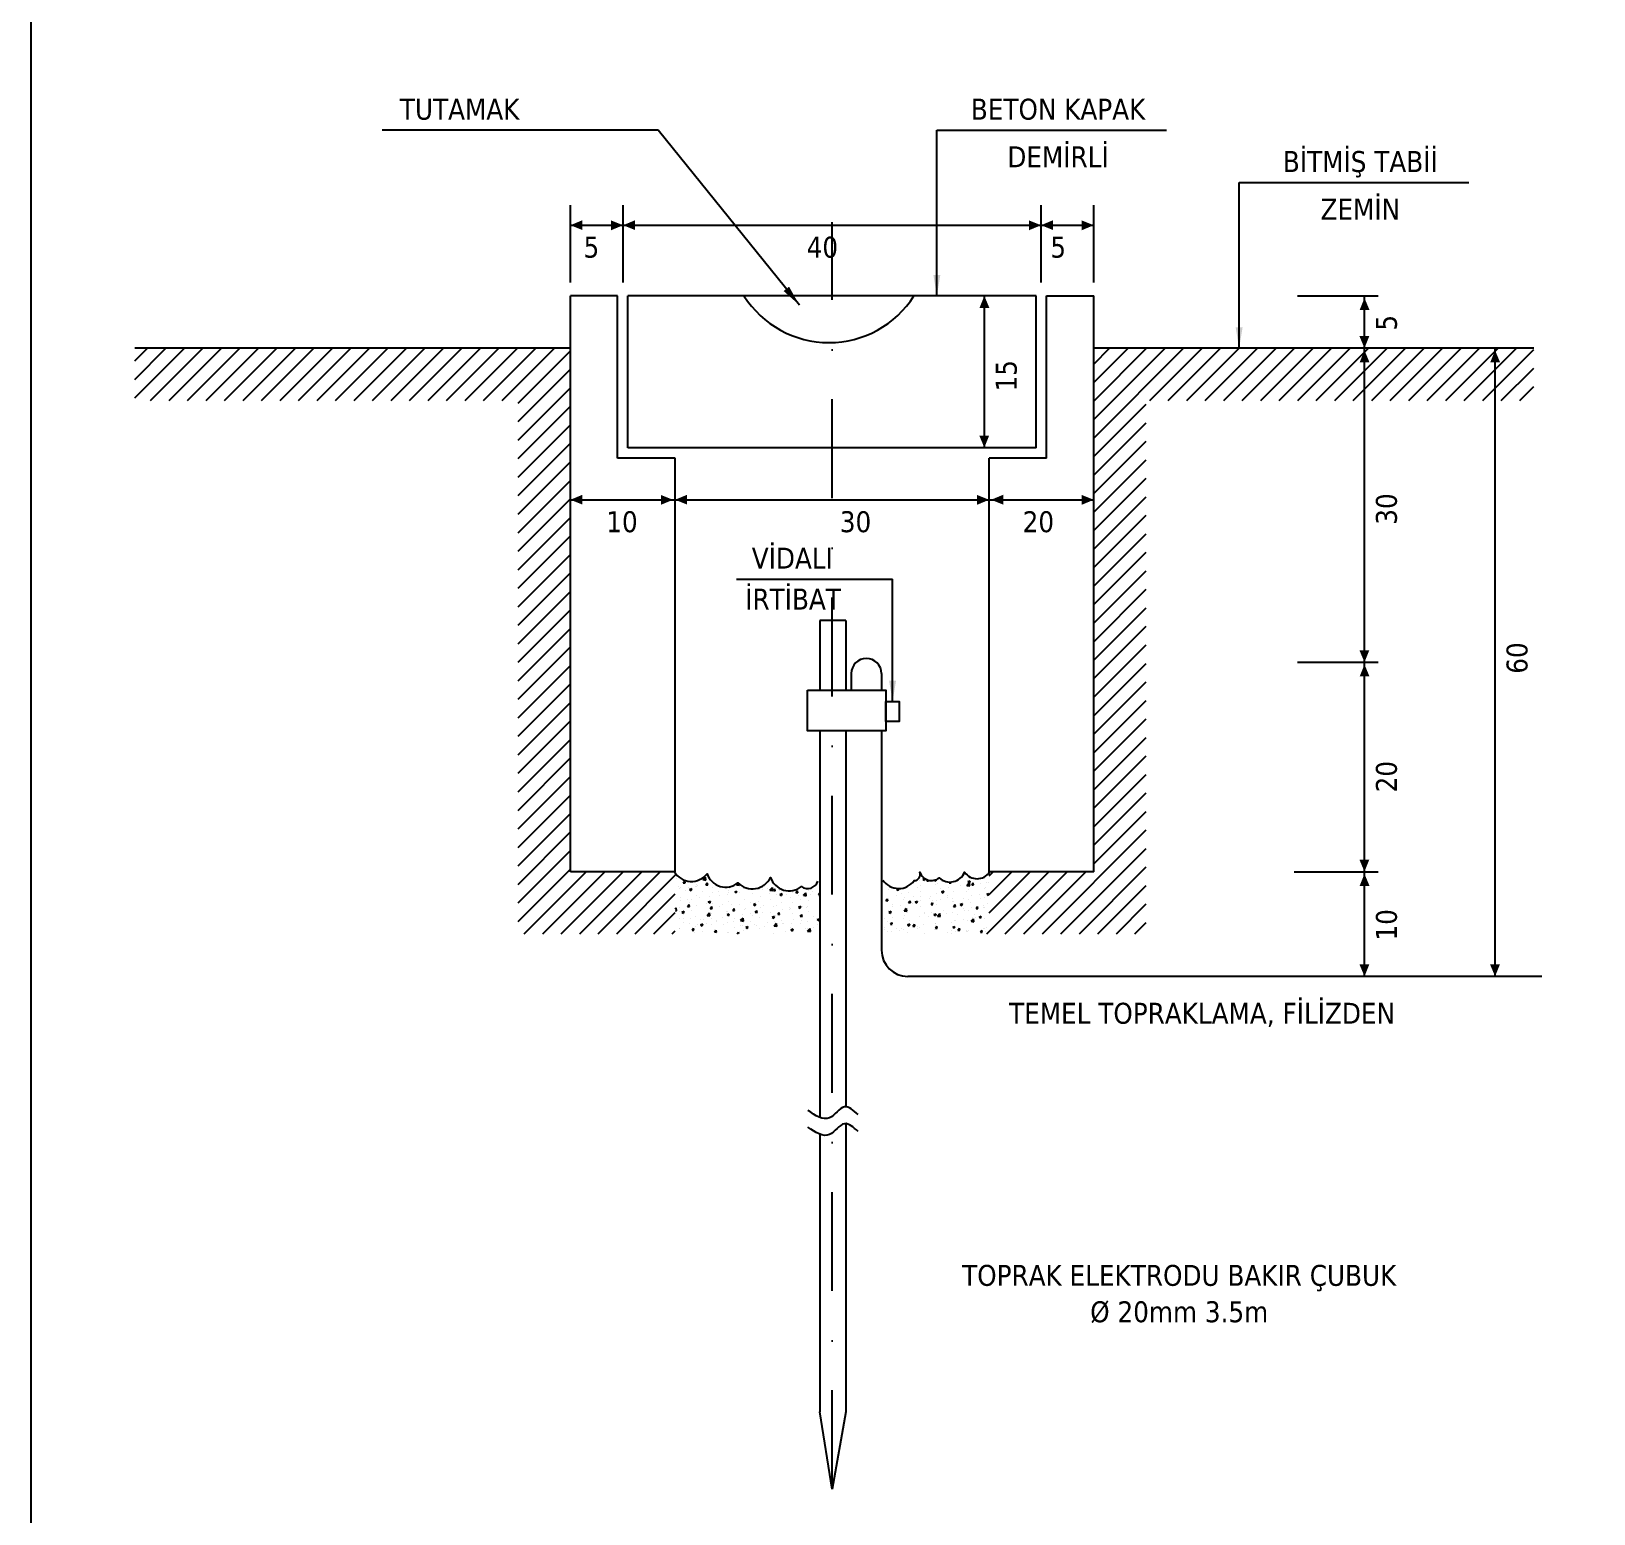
# Model space of a CAD drawing. Header units: millimetres. Extents: x 1235 to 6825, y 868 to 4348.
# Drawn here: x 2840.4 to 3241.8, y 1935.3 to 2316.1 of the extents above; entities that cross this region are included whole.
import ezdxf
from ezdxf.enums import TextEntityAlignment as Align

# ---------------------------------------------------------------- set-up
doc = ezdxf.new("R2010")
doc.units = ezdxf.units.MM
doc.linetypes.add('DASHDOT', pattern=[25.4, 12.7, -6.35, 0, -6.35])
doc.linetypes.add('SOLID_LINE', pattern=[0])
for name, color, linetype in [('KIRMIM', 1, 'Continuous'), ('MIMARI', 2, 'SOLID_LINE'), ('YAZI', 8, 'Continuous'), ('ZHAT', 6, 'Continuous')]:
    doc.layers.add(name, color=color, linetype=linetype)
doc.styles.add('ROMANS', font='tahoma.ttf')

# ---------------------------------------------------------------- blocks, each defined once
blk = doc.blocks.new('OU')
at = {"color": 0, "linetype": 'ByBlock'}
blk.add_solid([(-4.8, -11.5), (4.6, -11.5), (0, 0)], dxfattribs=at)

msp = doc.modelspace()

# ---------------------------------------------------------------- linework, layer by layer
for p, q in [((3001.46, 2290.67), (2930.57, 2290.68)), ((3037.75, 2245.72), (3001.46, 2290.67)), ((3073.04, 2290.67), (3132.06, 2290.67)), ((3150.69, 2277.22), (3209.71, 2277.23)), ((3021.6, 2175.37), (3061.66, 2175.38)), ((3049.67, 2164.73), (3042.95, 2164.73)), ((3042.95, 2164.73), (3042.95, 2146.84)), ((3049.67, 2164.73), (3049.67, 2146.84)), ((3051.02, 2151.09), (3051.02, 2146.84)), ((3058.84, 2151.09), (3058.84, 2146.84)), ((3042.95, 2136.4), (3042.95, 2037.25)), ((3049.67, 2136.4), (3049.67, 2039.82)), ((3058.84, 2136.4), (3058.84, 2080.05)), ((3049.67, 2035.51), (3049.67, 1961.53)), ((3042.95, 2032.95), (3042.95, 1961.53)), ((3046.14, 1941.64), (3042.95, 1961.53)), ((3049.67, 1961.53), (3046.14, 1941.64))]:
    msp.add_line(p, q)
at = {"linetype": 'ByBlock'}
for p, q in [((2978.89, 2266.25), (3113.35, 2266.25)), ((3085.24, 2209.12), (3085.24, 2248.12)), ((3182.9, 2073.33), (3182.9, 2248.12)), ((3216.45, 2073.33), (3216.45, 2234.67)), ((2978.89, 2195.74), (3113.35, 2195.74))]:
    msp.add_line(p, q, dxfattribs=at)
at = {"linetype": 'Continuous'}
for p, q in [((2978.89, 2100.22), (2978.89, 2248.12)), ((2990.99, 2248.12), (2978.89, 2248.12)), ((2990.99, 2206.44), (2990.99, 2248.12)), ((2993.68, 2209.12), (2993.68, 2248.12)), ((3098.56, 2248.12), (2993.68, 2248.12)), ((3098.56, 2209.12), (3098.56, 2248.12)), ((3101.25, 2206.44), (3101.25, 2248.12)), ((3101.25, 2248.12), (3113.35, 2248.12)), ((3113.35, 2100.22), (3113.35, 2248.12)), ((2978.89, 2234.67), (2866.97, 2234.67)), ((3226.41, 2234.67), (3113.35, 2234.67)), ((3098.56, 2209.12), (2993.68, 2209.12)), ((3005.78, 2206.44), (2990.99, 2206.44)), ((3005.78, 2100.22), (3005.78, 2206.44)), ((3086.46, 2100.22), (3086.46, 2206.44)), ((3101.25, 2206.44), (3086.46, 2206.44)), ((3005.78, 2100.22), (2978.89, 2100.22)), ((3113.35, 2100.22), (3086.46, 2100.22)), ((3228.44, 2073.33), (3065.56, 2073.33))]:
    msp.add_line(p, q, dxfattribs=at)
msp.add_lwpolyline([(3039.8, 2146.84), (3059.95, 2146.84), (3059.95, 2136.4), (3039.8, 2136.4)], close=True)
msp.add_arc((3045.33, 2261.95), 25.85, 212.355, 327.645, dxfattribs=at)
for centre, radius, start, end in [((3054.93, 2151.09), 3.91, 0, 180), ((3065.56, 2080.05), 6.72, 180, 270)]:
    msp.add_arc(centre, radius, start, end)
for points in [[(3073.94, 2253.49), (3072.15, 2253.5), (3073.04, 2248.12)], [(3033.67, 2249.35), (3035.07, 2250.47), (3037.75, 2245.72)], [(3151.59, 2240.05), (3149.8, 2240.05), (3150.69, 2234.67)], [(3062.56, 2149.3), (3060.77, 2149.3), (3061.66, 2143.92)]]:
    msp.add_solid(points)
at = {"layer": 'Defpoints', "linetype": 'ByBlock'}
msp.add_point((3046.14, 1941.64), dxfattribs=at)
at = {"layer": 'KIRMIM', "linetype": 'DASHDOT', "ltscale": 2}
msp.add_line((3046.12, 1941.65), (3046.12, 2267), dxfattribs=at)
at = {"layer": 'KIRMIM'}
for p, q in [((2866.97, 2221.91), (2879.73, 2234.67)), ((2866.97, 2226.67), (2874.97, 2234.67)), ((2866.97, 2231.42), (2870.22, 2234.67)), ((2871.04, 2221.23), (2884.48, 2234.67)), ((2875.79, 2221.23), (2889.23, 2234.67)), ((2880.54, 2221.23), (2893.99, 2234.67)), ((2885.3, 2221.23), (2898.74, 2234.67)), ((2890.05, 2221.23), (2903.5, 2234.67)), ((2894.8, 2221.23), (2908.25, 2234.67)), ((2899.56, 2221.23), (2913, 2234.67)), ((2904.31, 2221.23), (2917.76, 2234.67)), ((2909.07, 2221.23), (2922.51, 2234.67)), ((2913.82, 2221.23), (2927.26, 2234.67)), ((2918.57, 2221.23), (2932.02, 2234.67)), ((2923.33, 2221.23), (2936.77, 2234.67)), ((2928.08, 2221.23), (2941.53, 2234.67)), ((2932.83, 2221.23), (2946.28, 2234.67)), ((2937.59, 2221.23), (2951.03, 2234.67)), ((2942.34, 2221.23), (2955.79, 2234.67)), ((2947.09, 2221.23), (2960.54, 2234.67)), ((2951.85, 2221.23), (2965.29, 2234.67)), ((2956.6, 2221.23), (2970.05, 2234.67)), ((2961.36, 2221.23), (2974.8, 2234.67)), ((2965.45, 2220.56), (2978.89, 2234.01)), ((3113.35, 2230.61), (3117.41, 2234.67)), ((3113.35, 2211.59), (3136.42, 2234.67)), ((3113.35, 2216.35), (3131.67, 2234.67)), ((3113.35, 2221.1), (3126.92, 2234.67)), ((3113.35, 2225.85), (3122.16, 2234.67)), ((3127.73, 2221.23), (3141.18, 2234.67)), ((3132.49, 2221.23), (3145.93, 2234.67)), ((3137.24, 2221.23), (3150.69, 2234.67)), ((3141.99, 2221.23), (3155.44, 2234.67)), ((3146.75, 2221.23), (3160.19, 2234.67)), ((3151.5, 2221.23), (3164.95, 2234.67)), ((3156.25, 2221.23), (3169.7, 2234.67)), ((3161.01, 2221.23), (3174.45, 2234.67)), ((3165.76, 2221.23), (3179.21, 2234.67)), ((3170.52, 2221.23), (3183.96, 2234.67)), ((3175.27, 2221.23), (3188.71, 2234.67)), ((3180.02, 2221.23), (3193.47, 2234.67)), ((3184.78, 2221.23), (3198.22, 2234.67)), ((3189.53, 2221.23), (3202.98, 2234.67)), ((3194.28, 2221.23), (3207.73, 2234.67)), ((3199.04, 2221.23), (3212.48, 2234.67)), ((3203.79, 2221.23), (3217.24, 2234.67)), ((3208.55, 2221.23), (3221.99, 2234.67)), ((3213.3, 2221.23), (3226.41, 2234.33)), ((2965.45, 2215.81), (2978.89, 2229.26)), ((3218.05, 2221.23), (3226.41, 2229.58)), ((2965.45, 2211.06), (2978.89, 2224.5)), ((3222.81, 2221.23), (3226.41, 2224.83)), ((3113.35, 2206.84), (3126.79, 2220.28)), ((2965.45, 2206.3), (2978.89, 2219.75)), ((2965.45, 2201.55), (2978.89, 2215)), ((3113.35, 2202.09), (3126.79, 2215.53)), ((2965.45, 2196.8), (2978.89, 2210.24)), ((3113.35, 2197.33), (3126.79, 2210.78)), ((2965.45, 2192.04), (2978.89, 2205.49)), ((3113.35, 2192.58), (3126.79, 2206.02)), ((2965.45, 2187.29), (2978.89, 2200.73)), ((3113.35, 2187.82), (3126.79, 2201.27)), ((2965.45, 2182.54), (2978.89, 2195.98)), ((3113.35, 2183.07), (3126.79, 2196.52)), ((3113.35, 2178.32), (3126.79, 2191.76)), ((2965.45, 2177.78), (2978.89, 2191.23)), ((2965.45, 2173.03), (2978.89, 2186.47)), ((3113.35, 2173.56), (3126.79, 2187.01)), ((2965.45, 2168.27), (2978.89, 2181.72)), ((3113.35, 2168.81), (3126.79, 2182.26)), ((2965.45, 2163.52), (2978.89, 2176.97)), ((3113.35, 2164.06), (3126.79, 2177.5)), ((2965.45, 2158.77), (2978.89, 2172.21)), ((3113.35, 2159.3), (3126.79, 2172.75)), ((3113.35, 2154.55), (3126.79, 2167.99)), ((2965.45, 2154.01), (2978.89, 2167.46)), ((2965.45, 2149.26), (2978.89, 2162.71)), ((3113.35, 2149.8), (3126.79, 2163.24)), ((2965.45, 2144.51), (2978.89, 2157.95)), ((3113.35, 2145.04), (3126.79, 2158.49)), ((2965.45, 2139.75), (2978.89, 2153.2)), ((3113.35, 2140.29), (3126.79, 2153.73)), ((2965.45, 2135), (2978.89, 2148.44)), ((3113.35, 2135.53), (3126.79, 2148.98)), ((2965.45, 2130.25), (2978.89, 2143.69)), ((3113.35, 2130.78), (3126.79, 2144.23)), ((2965.45, 2125.49), (2978.89, 2138.94)), ((3113.35, 2126.03), (3126.79, 2139.47)), ((2965.45, 2120.74), (2978.89, 2134.18)), ((3113.35, 2121.27), (3126.79, 2134.72)), ((2965.45, 2115.98), (2978.89, 2129.43)), ((3113.35, 2116.52), (3126.79, 2129.97)), ((2965.45, 2111.23), (2978.89, 2124.68)), ((3113.35, 2111.77), (3126.79, 2125.21)), ((2965.45, 2106.48), (2978.89, 2119.92)), ((3113.35, 2107.01), (3126.79, 2120.46)), ((3113.35, 2102.26), (3126.79, 2115.7)), ((2965.45, 2101.72), (2978.89, 2115.17)), ((2965.45, 2096.97), (2978.89, 2110.42)), ((3100.14, 2084.3), (3126.79, 2110.95)), ((2965.45, 2092.22), (2978.89, 2105.66)), ((3104.89, 2084.3), (3126.79, 2106.2)), ((2965.45, 2087.46), (2978.89, 2100.91)), ((2967.04, 2084.3), (2982.96, 2100.22)), ((2971.79, 2084.3), (2987.71, 2100.22)), ((2976.54, 2084.3), (2992.46, 2100.22)), ((2981.3, 2084.3), (2997.22, 2100.22)), ((2986.05, 2084.3), (3001.97, 2100.22)), ((2990.81, 2084.3), (3006.06, 2099.55)), ((3085.88, 2084.3), (3101.8, 2100.22)), ((3086.46, 2089.63), (3097.04, 2100.22)), ((3086.46, 2094.38), (3092.29, 2100.22)), ((3086.46, 2099.14), (3087.54, 2100.22)), ((3090.63, 2084.3), (3106.55, 2100.22)), ((3095.39, 2084.3), (3111.31, 2100.22)), ((3109.65, 2084.3), (3126.79, 2101.44)), ((3006.22, 2098.58), (3006.22, 2098.58)), ((3006.76, 2096.51), (3006.76, 2096.51)), ((3006.93, 2095.97), (3006.93, 2095.97)), ((3007.22, 2096.28), (3007.22, 2096.28)), ((3007.9, 2097.38), (3008.29, 2097.85)), ((3007.9, 2097.38), (3008.38, 2097.34)), ((3008.38, 2097.33), (3008.29, 2097.84)), ((3008.46, 2095.43), (3008.46, 2095.43)), ((3009.19, 2096.07), (3009.19, 2096.07)), ((3009.51, 2095.69), (3010.08, 2095.91)), ((3009.51, 2095.69), (3009.91, 2095.42)), ((3009.91, 2095.42), (3010.08, 2095.9)), ((3011.07, 2096.33), (3011.07, 2096.33)), ((3011.21, 2096.33), (3011.21, 2096.33)), ((3011.41, 2096.88), (3011.41, 2096.88)), ((3011.63, 2096.77), (3011.63, 2096.77)), ((3012.94, 2098.18), (3013.57, 2098.83)), ((3012.94, 2098.18), (3013.66, 2098.06)), ((3013.66, 2098.06), (3013.57, 2098.82)), ((3013.68, 2096.88), (3014.07, 2097.34)), ((3013.68, 2096.88), (3014.17, 2096.83)), ((3014.17, 2096.83), (3014.07, 2097.33)), ((3014.27, 2096.73), (3014.27, 2096.73)), ((3015.37, 2096.15), (3015.37, 2096.15)), ((3019.68, 2095.97), (3019.68, 2095.97)), ((3019.75, 2096.35), (3019.95, 2096.33)), ((3019.95, 2096.32), (3019.94, 2096.39)), ((3021.55, 2096.84), (3021.99, 2097.3)), ((3021.55, 2096.84), (3022.27, 2096.73)), ((3022.27, 2096.72), (3022.23, 2097.07)), ((3023.72, 2095.89), (3023.72, 2095.89)), ((3023.99, 2095.79), (3023.99, 2095.79)), ((3024.12, 2095.57), (3024.12, 2095.57)), ((3027.41, 2095.56), (3027.41, 2095.56)), ((3028.29, 2095.6), (3028.29, 2095.6)), ((3028.83, 2096.37), (3028.83, 2096.37)), ((3029.43, 2095.83), (3029.43, 2095.83)), ((3030.16, 2095.5), (3030.79, 2096.16)), ((3030.16, 2095.5), (3030.88, 2095.39)), ((3030.88, 2095.39), (3030.79, 2096.15)), ((3031.04, 2095.36), (3031.43, 2095.82)), ((3031.53, 2095.31), (3031.43, 2095.81)), ((3032.6, 2095.42), (3032.6, 2095.42)), ((3040.17, 2095.46), (3040.17, 2095.46)), ((3042.66, 2097.57), (3042.66, 2097.57)), ((3060.74, 2095.58), (3060.74, 2095.58)), ((3062.66, 2095.71), (3063.18, 2095.91)), ((3062.66, 2095.71), (3063.06, 2095.44)), ((3063.07, 2095.43), (3063.23, 2095.91)), ((3063.36, 2095.44), (3063.36, 2095.44)), ((3064.88, 2096.15), (3064.88, 2096.15)), ((3067.99, 2098), (3067.99, 2098)), ((3068.07, 2096.25), (3068.07, 2096.25)), ((3068.62, 2098.09), (3068.62, 2098.09)), ((3068.96, 2096.67), (3068.96, 2096.67)), ((3069.44, 2098.31), (3069.89, 2098.49)), ((3069.44, 2098.31), (3069.84, 2098.04)), ((3069.84, 2098.04), (3069.98, 2098.43)), ((3070.43, 2097.88), (3070.63, 2098.12)), ((3070.43, 2097.88), (3070.91, 2097.84)), ((3070.91, 2097.83), (3070.87, 2098.05)), ((3072.24, 2098.01), (3072.86, 2097.91)), ((3072.77, 2097.06), (3072.77, 2097.06)), ((3072.86, 2097.91), (3072.83, 2098.18)), ((3072.93, 2097.91), (3072.93, 2097.91)), ((3073.15, 2097.27), (3073.15, 2097.27)), ((3074.01, 2095.89), (3074.01, 2095.89)), ((3076.03, 2096.16), (3076.03, 2096.16)), ((3076.21, 2097.38), (3076.38, 2097.57)), ((3076.21, 2097.38), (3076.7, 2097.33)), ((3076.7, 2097.33), (3076.65, 2097.58)), ((3079.09, 2096.56), (3079.09, 2096.56)), ((3080.75, 2096.69), (3081.38, 2097.34)), ((3080.75, 2096.69), (3081.47, 2096.58)), ((3081.03, 2097.67), (3081.6, 2097.88)), ((3081.03, 2097.67), (3081.44, 2097.4)), ((3081.27, 2095.67), (3081.27, 2095.67)), ((3081.37, 2098.36), (3081.37, 2098.36)), ((3081.47, 2096.57), (3081.38, 2097.34)), ((3081.44, 2097.39), (3081.6, 2097.88)), ((3081.54, 2097.54), (3081.54, 2097.54)), ((3082, 2096.87), (3082.39, 2097.33)), ((3082, 2096.87), (3082.48, 2096.83)), ((3082.48, 2096.82), (3082.39, 2097.33)), ((3084.18, 2097.23), (3084.18, 2097.23)), ((3085.26, 2095.85), (3085.26, 2095.85)), ((3085.46, 2096.28), (3085.46, 2096.28)), ((3085.56, 2098.96), (3085.56, 2098.96)), ((3085.85, 2097.36), (3085.85, 2097.36)), ((3086.2, 2097.5), (3086.2, 2097.5)), ((3114.4, 2084.3), (3126.79, 2096.69)), ((2995.56, 2084.3), (3005.78, 2094.52)), ((3007.07, 2092.88), (3007.07, 2092.88)), ((3007.12, 2093.59), (3007.12, 2093.59)), ((3009.02, 2091.31), (3009.41, 2091.78)), ((3009.09, 2093.15), (3009.09, 2093.15)), ((3009.5, 2091.27), (3009.41, 2091.77)), ((3009.46, 2092.23), (3009.46, 2092.23)), ((3010.01, 2093.14), (3010.01, 2093.14)), ((3011.21, 2091.51), (3011.21, 2091.51)), ((3011.31, 2094.2), (3011.31, 2094.2)), ((3012.15, 2093.55), (3012.15, 2093.55)), ((3012.77, 2095.25), (3012.77, 2095.25)), ((3013.77, 2092.05), (3013.77, 2092.05)), ((3014.33, 2092.45), (3014.89, 2092.66)), ((3014.33, 2092.45), (3014.73, 2092.17)), ((3014.71, 2093.95), (3014.71, 2093.95)), ((3014.73, 2092.17), (3014.89, 2092.66)), ((3015.35, 2092.08), (3015.35, 2092.08)), ((3015.45, 2094.76), (3015.45, 2094.76)), ((3017.07, 2095.07), (3017.07, 2095.07)), ((3017.24, 2094.22), (3017.24, 2094.22)), ((3018.07, 2091.87), (3018.07, 2091.87)), ((3019.26, 2094.49), (3019.26, 2094.49)), ((3019.42, 2094.76), (3019.42, 2094.76)), ((3019.43, 2092.6), (3019.43, 2092.6)), ((3019.53, 2095.28), (3019.53, 2095.28)), ((3020.19, 2091.71), (3020.19, 2091.71)), ((3021.1, 2095.05), (3021.67, 2095.26)), ((3021.1, 2095.05), (3021.51, 2094.78)), ((3021.38, 2094.88), (3021.38, 2094.88)), ((3021.51, 2094.77), (3021.67, 2095.26)), ((3022.32, 2094.89), (3022.32, 2094.89)), ((3022.38, 2091.68), (3022.38, 2091.68)), ((3023.62, 2093.2), (3023.62, 2093.2)), ((3025.29, 2092.38), (3025.29, 2092.38)), ((3025.69, 2094.7), (3025.69, 2094.7)), ((3025.92, 2091.8), (3026.48, 2092.02)), ((3025.92, 2091.8), (3026.32, 2091.53)), ((3026.32, 2091.52), (3026.49, 2092.01)), ((3026.69, 2091.5), (3026.69, 2091.5)), ((3027.31, 2092.65), (3027.31, 2092.65)), ((3027.76, 2093.77), (3027.76, 2093.77)), ((3028.49, 2091.56), (3028.49, 2091.56)), ((3029.99, 2094.52), (3029.99, 2094.52)), ((3030.36, 2093.05), (3030.36, 2093.05)), ((3031.04, 2095.36), (3031.52, 2095.32)), ((3031.74, 2091.6), (3031.74, 2091.6)), ((3031.84, 2094.29), (3031.84, 2094.29)), ((3032.7, 2094.4), (3033.26, 2094.62)), ((3032.7, 2094.4), (3033.1, 2094.13)), ((3033.1, 2094.12), (3033.26, 2094.61)), ((3033.2, 2092.37), (3033.2, 2092.37)), ((3034.3, 2094.34), (3034.3, 2094.34)), ((3035.46, 2093.72), (3035.46, 2093.72)), ((3035.93, 2092.2), (3035.93, 2092.2)), ((3036.03, 2094.89), (3036.03, 2094.89)), ((3036.83, 2094.85), (3037.22, 2095.32)), ((3036.83, 2094.85), (3037.31, 2094.81)), ((3036.91, 2095.24), (3036.91, 2095.24)), ((3037.31, 2094.8), (3037.22, 2095.31)), ((3037.48, 2093.99), (3037.48, 2093.99)), ((3037.9, 2093.18), (3037.9, 2093.18)), ((3038.61, 2094.16), (3038.61, 2094.16)), ((3038.77, 2094.17), (3039.4, 2094.82)), ((3038.77, 2094.17), (3039.49, 2094.06)), ((3039.49, 2094.05), (3039.4, 2094.82)), ((3039.84, 2091.4), (3039.84, 2091.4)), ((3040.07, 2092.77), (3040.07, 2092.77)), ((3040.53, 2094.39), (3040.53, 2094.39)), ((3041.21, 2095.06), (3041.21, 2095.06)), ((3042.61, 2094.35), (3043, 2094.81)), ((3042.61, 2094.35), (3043.1, 2094.3)), ((3042.61, 2093.98), (3042.61, 2093.98)), ((3042.91, 2093.97), (3042.91, 2093.97)), ((3043.1, 2094.3), (3043.01, 2094.8)), ((3058.75, 2093.88), (3058.75, 2093.88)), ((3059.97, 2092.83), (3060.36, 2093.29)), ((3059.97, 2092.83), (3060.46, 2092.78)), ((3060.14, 2093.25), (3060.14, 2093.25)), ((3060.46, 2092.78), (3060.36, 2093.28)), ((3060.64, 2092.9), (3060.64, 2092.9)), ((3061.74, 2091.81), (3061.74, 2091.81)), ((3062.74, 2094.15), (3062.74, 2094.15)), ((3063.74, 2091.64), (3063.74, 2091.64)), ((3063.85, 2094.55), (3063.85, 2094.55)), ((3064.44, 2093.06), (3064.44, 2093.06)), ((3064.79, 2093.47), (3064.79, 2093.47)), ((3065.76, 2092.32), (3066.15, 2092.78)), ((3065.76, 2092.32), (3066.24, 2092.28)), ((3065.86, 2094.82), (3065.86, 2094.82)), ((3066.24, 2092.27), (3066.15, 2092.78)), ((3066.44, 2092.62), (3066.44, 2092.62)), ((3066.8, 2092.04), (3066.8, 2092.04)), ((3067.05, 2093.97), (3067.05, 2093.97)), ((3067.48, 2092.46), (3068.04, 2092.68)), ((3067.48, 2092.46), (3067.88, 2092.19)), ((3067.88, 2092.19), (3068.05, 2092.67)), ((3068.75, 2092.88), (3068.75, 2092.88)), ((3068.86, 2093.98), (3068.86, 2093.98)), ((3068.92, 2095.22), (3068.92, 2095.22)), ((3071.15, 2093.43), (3071.15, 2093.43)), ((3071.36, 2093.78), (3071.36, 2093.78)), ((3071.55, 2091.81), (3071.93, 2092.28)), ((3071.55, 2091.81), (3072.03, 2091.77)), ((3071.89, 2092.71), (3071.89, 2092.71)), ((3072.03, 2091.77), (3071.94, 2092.27)), ((3072.95, 2091.9), (3072.95, 2091.9)), ((3073.05, 2094.59), (3073.05, 2094.59)), ((3073.06, 2092.7), (3073.06, 2092.7)), ((3073.91, 2092.98), (3073.91, 2092.98)), ((3074.26, 2095.06), (3074.82, 2095.28)), ((3074.26, 2095.06), (3074.66, 2094.79)), ((3074.66, 2094.79), (3074.82, 2095.27)), ((3075.66, 2093.6), (3075.66, 2093.6)), ((3075.85, 2094.23), (3075.85, 2094.23)), ((3076.97, 2093.38), (3076.97, 2093.38)), ((3077.09, 2092.47), (3077.09, 2092.47)), ((3077.19, 2095.15), (3077.19, 2095.15)), ((3077.33, 2091.31), (3077.72, 2091.77)), ((3077.36, 2092.52), (3077.36, 2092.52)), ((3077.82, 2091.26), (3077.72, 2091.76)), ((3079.07, 2091.82), (3079.64, 2092.03)), ((3079.07, 2091.82), (3079.47, 2091.55)), ((3079.48, 2091.54), (3079.64, 2092.03)), ((3079.97, 2093.42), (3079.97, 2093.42)), ((3080.56, 2095.04), (3080.56, 2095.04)), ((3081.17, 2092.99), (3081.17, 2092.99)), ((3081.67, 2092.34), (3081.67, 2092.34)), ((3082.06, 2094.05), (3082.06, 2094.05)), ((3084.08, 2094.32), (3084.08, 2094.32)), ((3084.28, 2093.24), (3084.28, 2093.24)), ((3085.01, 2091.54), (3085.01, 2091.54)), ((3085.36, 2093.59), (3085.36, 2093.59)), ((3085.85, 2094.42), (3086.42, 2094.64)), ((3085.85, 2094.42), (3086.25, 2094.15)), ((3085.98, 2092.15), (3085.98, 2092.15)), ((3086.25, 2094.14), (3086.42, 2094.63)), ((3119.15, 2084.3), (3126.79, 2091.94)), ((3000.31, 2084.3), (3005.78, 2089.77)), ((3005.78, 2090.71), (3006.03, 2090.97)), ((3005.78, 2090.26), (3006.12, 2090.21)), ((3006.12, 2090.2), (3006.03, 2090.97)), ((3006.92, 2088.22), (3006.92, 2088.22)), ((3006.97, 2089.97), (3006.97, 2089.97)), ((3007.02, 2090.91), (3007.02, 2090.91)), ((3007.55, 2089.84), (3008.11, 2090.06)), ((3007.55, 2089.84), (3007.95, 2089.57)), ((3007.89, 2088.11), (3007.89, 2088.11)), ((3007.95, 2089.57), (3008.11, 2090.05)), ((3009.02, 2091.31), (3009.5, 2091.27)), ((3009.68, 2088.33), (3009.68, 2088.33)), ((3010.02, 2090.37), (3010.02, 2090.37)), ((3011.11, 2088.83), (3011.11, 2088.83)), ((3012.2, 2087.93), (3012.2, 2087.93)), ((3013, 2087.86), (3013, 2087.86)), ((3014.01, 2088.98), (3014.64, 2089.64)), ((3014.01, 2088.98), (3014.73, 2088.87)), ((3014.38, 2089.14), (3014.38, 2089.14)), ((3014.73, 2088.86), (3014.64, 2089.63)), ((3014.8, 2090.81), (3015.19, 2091.27)), ((3014.8, 2090.81), (3015.28, 2090.77)), ((3015.02, 2088.13), (3015.02, 2088.13)), ((3015.12, 2091.04), (3015.12, 2091.04)), ((3015.29, 2090.76), (3015.19, 2091.27)), ((3015.26, 2089.39), (3015.26, 2089.39)), ((3016.5, 2087.74), (3016.5, 2087.74)), ((3017.14, 2091.31), (3017.14, 2091.31)), ((3018.07, 2088.53), (3018.07, 2088.53)), ((3019.09, 2089.95), (3019.09, 2089.95)), ((3019.14, 2089.2), (3019.71, 2089.41)), ((3019.14, 2089.2), (3019.54, 2088.93)), ((3019.33, 2089.91), (3019.33, 2089.91)), ((3019.54, 2088.92), (3019.71, 2089.41)), ((3020.59, 2090.3), (3020.98, 2090.77)), ((3020.59, 2090.3), (3021.07, 2090.26)), ((3020.81, 2087.56), (3020.81, 2087.56)), ((3021.07, 2090.25), (3020.98, 2090.76)), ((3021.02, 2088.17), (3021.02, 2088.17)), ((3022.62, 2087.65), (3023.25, 2088.3)), ((3022.62, 2087.65), (3023.34, 2087.54)), ((3023.17, 2089.2), (3023.17, 2089.2)), ((3023.34, 2087.53), (3023.25, 2088.3)), ((3023.42, 2087.83), (3023.42, 2087.83)), ((3023.52, 2090.52), (3023.52, 2090.52)), ((3023.79, 2090.75), (3023.79, 2090.75)), ((3025.19, 2089.46), (3025.19, 2089.46)), ((3025.72, 2088.98), (3025.72, 2088.98)), ((3026.37, 2089.8), (3026.76, 2090.26)), ((3026.37, 2089.8), (3026.86, 2089.75)), ((3026.86, 2089.75), (3026.77, 2090.25)), ((3027.57, 2088.4), (3027.57, 2088.4)), ((3027.66, 2091.08), (3027.66, 2091.08)), ((3028.24, 2089.87), (3028.24, 2089.87)), ((3030.43, 2089.79), (3030.43, 2089.79)), ((3030.73, 2088.55), (3031.3, 2088.77)), ((3030.73, 2088.55), (3031.14, 2088.28)), ((3030.99, 2091.32), (3030.99, 2091.32)), ((3031.14, 2088.27), (3031.3, 2088.76)), ((3031.64, 2088.91), (3031.64, 2088.91)), ((3032.16, 2089.29), (3032.55, 2089.75)), ((3032.16, 2089.29), (3032.64, 2089.25)), ((3032.65, 2089.24), (3032.55, 2089.75)), ((3033.23, 2087.62), (3033.23, 2087.62)), ((3033.34, 2090.54), (3033.34, 2090.54)), ((3035.13, 2090.6), (3035.13, 2090.6)), ((3035.3, 2091.14), (3035.3, 2091.14)), ((3035.36, 2090.8), (3035.36, 2090.8)), ((3035.83, 2089.52), (3035.83, 2089.52)), ((3036.29, 2088.02), (3036.29, 2088.02)), ((3037.51, 2091.15), (3038.08, 2091.37)), ((3037.51, 2091.15), (3037.91, 2090.88)), ((3037.92, 2090.88), (3038.08, 2091.36)), ((3037.95, 2088.78), (3038.34, 2089.25)), ((3037.95, 2088.78), (3038.43, 2088.74)), ((3038.21, 2087.77), (3038.21, 2087.77)), ((3038.43, 2088.73), (3038.34, 2089.24)), ((3038.41, 2091.21), (3038.41, 2091.21)), ((3039.61, 2090.96), (3039.61, 2090.96)), ((3039.87, 2087.4), (3039.87, 2087.4)), ((3039.97, 2090.09), (3039.97, 2090.09)), ((3041.38, 2088.69), (3041.38, 2088.69)), ((3042.33, 2087.91), (3042.89, 2088.12)), ((3042.33, 2087.91), (3042.73, 2087.63)), ((3042.73, 2087.63), (3042.9, 2088.12)), ((3042.92, 2088.58), (3042.92, 2088.58)), ((3059.6, 2088.19), (3059.6, 2088.19)), ((3060.45, 2087.53), (3060.45, 2087.53)), ((3060.55, 2090.21), (3060.55, 2090.21)), ((3060.7, 2089.86), (3061.26, 2090.08)), ((3060.7, 2089.86), (3061.1, 2089.59)), ((3061.1, 2089.58), (3061.27, 2090.07)), ((3061.14, 2090.05), (3061.14, 2090.05)), ((3061.62, 2088.46), (3061.62, 2088.46)), ((3061.72, 2091.37), (3061.72, 2091.37)), ((3064.59, 2088.09), (3064.59, 2088.09)), ((3064.6, 2090.16), (3065.23, 2090.82)), ((3064.6, 2090.16), (3065.32, 2090.05)), ((3064.68, 2088.86), (3064.68, 2088.86)), ((3064.69, 2090.78), (3064.69, 2090.78)), ((3065.32, 2090.05), (3065.23, 2090.81)), ((3065.45, 2089.87), (3065.45, 2089.87)), ((3066.11, 2087.81), (3066.11, 2087.81)), ((3068.66, 2088.61), (3068.66, 2088.61)), ((3068.76, 2091.3), (3068.76, 2091.3)), ((3069.75, 2089.68), (3069.75, 2089.68)), ((3069.77, 2089.53), (3069.77, 2089.53)), ((3070.81, 2088.61), (3070.81, 2088.61)), ((3071.79, 2089.8), (3071.79, 2089.8)), ((3072.29, 2089.21), (3072.86, 2089.43)), ((3072.29, 2089.21), (3072.7, 2088.94)), ((3072.7, 2088.94), (3072.86, 2089.42)), ((3072.85, 2089.22), (3072.85, 2089.22)), ((3073.21, 2088.83), (3073.84, 2089.48)), ((3073.21, 2088.83), (3073.93, 2088.72)), ((3073.93, 2088.71), (3073.84, 2089.48)), ((3074.06, 2089.5), (3074.06, 2089.5)), ((3074.85, 2090.2), (3074.85, 2090.2)), ((3075.52, 2089.42), (3075.52, 2089.42)), ((3077, 2089.78), (3077, 2089.78)), ((3077.33, 2091.31), (3077.81, 2091.27)), ((3077.45, 2087.65), (3077.45, 2087.65)), ((3077.82, 2087.69), (3077.82, 2087.69)), ((3078.36, 2089.32), (3078.36, 2089.32)), ((3079.84, 2087.95), (3079.84, 2087.95)), ((3079.94, 2090.87), (3079.94, 2090.87)), ((3080.22, 2090.23), (3080.22, 2090.23)), ((3080.97, 2087.61), (3080.97, 2087.61)), ((3081.07, 2090.3), (3081.07, 2090.3)), ((3081.82, 2087.49), (3082.45, 2088.15)), ((3081.82, 2087.49), (3082.54, 2087.38)), ((3081.96, 2091.13), (3081.96, 2091.13)), ((3082.16, 2088.46), (3082.16, 2088.46)), ((3082.54, 2087.38), (3082.45, 2088.14)), ((3082.67, 2089.14), (3082.67, 2089.14)), ((3082.89, 2088.35), (3082.89, 2088.35)), ((3083.12, 2090.8), (3083.51, 2091.27)), ((3083.12, 2090.8), (3083.6, 2090.76)), ((3083.6, 2090.75), (3083.51, 2091.26)), ((3083.89, 2088.57), (3084.45, 2088.79)), ((3083.89, 2088.57), (3084.29, 2088.3)), ((3084.29, 2088.29), (3084.45, 2088.78)), ((3084.93, 2091.04), (3084.93, 2091.04)), ((3085.16, 2088.22), (3085.16, 2088.22)), ((3085.26, 2090.91), (3085.26, 2090.91)), ((3005.07, 2084.3), (3005.78, 2085.02)), ((3006.83, 2085.54), (3006.83, 2085.54)), ((3006.9, 2085.75), (3006.9, 2085.75)), ((3007.9, 2087.19), (3007.9, 2087.19)), ((3009.59, 2087.02), (3009.59, 2087.02)), ((3010.14, 2085.25), (3010.52, 2085.71)), ((3010.14, 2085.25), (3010.62, 2085.2)), ((3010.62, 2085.2), (3010.53, 2085.7)), ((3010.87, 2084.68), (3010.87, 2084.68)), ((3011.02, 2086.14), (3011.02, 2086.14)), ((3011.61, 2086.56), (3011.61, 2086.56)), ((3012.36, 2086.6), (3012.93, 2086.81)), ((3012.36, 2086.6), (3012.76, 2086.32)), ((3012.77, 2086.32), (3012.93, 2086.81)), ((3012.89, 2084.94), (3012.89, 2084.94)), ((3013.9, 2086.84), (3013.9, 2086.84)), ((3015.16, 2086.71), (3015.16, 2086.71)), ((3015.92, 2084.74), (3016.31, 2085.2)), ((3015.92, 2084.74), (3016.4, 2084.7)), ((3015.95, 2085.35), (3015.95, 2085.35)), ((3016.31, 2087.37), (3016.31, 2087.37)), ((3016.41, 2084.69), (3016.31, 2085.2)), ((3018.2, 2086.66), (3018.2, 2086.66)), ((3019.14, 2084.54), (3019.14, 2084.54)), ((3019.23, 2087.22), (3019.23, 2087.22)), ((3019.39, 2084.54), (3019.39, 2084.54)), ((3021.04, 2086.02), (3021.04, 2086.02)), ((3021.76, 2084.3), (3022.1, 2084.7)), ((3022.17, 2084.3), (3022.1, 2084.69)), ((3022.51, 2086.48), (3022.51, 2086.48)), ((3023.06, 2086.28), (3023.06, 2086.28)), ((3023.33, 2085.14), (3023.33, 2085.14)), ((3023.96, 2085.95), (3024.52, 2086.17)), ((3023.96, 2085.95), (3024.36, 2085.68)), ((3024.1, 2085.35), (3024.1, 2085.35)), ((3024.36, 2085.67), (3024.52, 2086.16)), ((3025.12, 2087.38), (3025.12, 2087.38)), ((3026.12, 2086.69), (3026.12, 2086.69)), ((3026.82, 2086.3), (3026.82, 2086.3)), ((3027.47, 2085.71), (3027.47, 2085.71)), ((3028.8, 2086.16), (3028.8, 2086.16)), ((3029.42, 2087.2), (3029.42, 2087.2)), ((3031.11, 2084.44), (3031.11, 2084.44)), ((3031.12, 2086.11), (3031.12, 2086.11)), ((3031.21, 2087.36), (3031.21, 2087.36)), ((3031.23, 2086.31), (3031.86, 2086.97)), ((3031.23, 2086.31), (3031.95, 2086.2)), ((3031.54, 2086.23), (3031.54, 2086.23)), ((3031.95, 2086.19), (3031.86, 2086.96)), ((3033.51, 2086.97), (3033.51, 2086.97)), ((3033.73, 2087.02), (3033.73, 2087.02)), ((3034.17, 2084.84), (3034.17, 2084.84)), ((3035.43, 2085.93), (3035.43, 2085.93)), ((3035.55, 2085.3), (3036.11, 2085.52)), ((3035.55, 2085.3), (3035.95, 2085.03)), ((3035.73, 2086.83), (3035.73, 2086.83)), ((3035.95, 2085.03), (3036.12, 2085.51)), ((3038.04, 2086.83), (3038.04, 2086.83)), ((3039.26, 2085.51), (3039.26, 2085.51)), ((3039.74, 2085.75), (3039.74, 2085.75)), ((3039.78, 2084.72), (3039.78, 2084.72)), ((3039.84, 2084.98), (3040.47, 2085.63)), ((3039.84, 2084.98), (3040.56, 2084.86)), ((3040.56, 2084.86), (3040.47, 2085.62)), ((3041.28, 2085.78), (3041.28, 2085.78)), ((3042.34, 2086.65), (3042.34, 2086.65)), ((3059.5, 2085.27), (3059.5, 2085.27)), ((3059.57, 2085.92), (3059.57, 2085.92)), ((3060.35, 2084.84), (3060.35, 2084.84)), ((3061.09, 2086.76), (3061.48, 2087.22)), ((3061.09, 2086.76), (3061.57, 2086.72)), ((3061.27, 2084.84), (3061.27, 2084.84)), ((3061.4, 2087), (3061.4, 2087)), ((3061.58, 2086.71), (3061.48, 2087.22)), ((3062.55, 2085.68), (3062.55, 2085.68)), ((3063.34, 2085.23), (3063.34, 2085.23)), ((3063.87, 2085.74), (3063.87, 2085.74)), ((3064.49, 2085.41), (3064.49, 2085.41)), ((3065.52, 2086.61), (3066.08, 2086.83)), ((3065.52, 2086.61), (3065.92, 2086.34)), ((3065.58, 2084.66), (3065.58, 2084.66)), ((3065.92, 2086.34), (3066.08, 2086.82)), ((3066.88, 2086.25), (3067.27, 2086.72)), ((3066.88, 2086.25), (3067.36, 2086.21)), ((3067.36, 2086.2), (3067.27, 2086.71)), ((3067.65, 2086.35), (3067.65, 2086.35)), ((3068.04, 2086.03), (3068.04, 2086.03)), ((3068.18, 2085.56), (3068.18, 2085.56)), ((3068.57, 2085.93), (3068.57, 2085.93)), ((3069.67, 2086.61), (3069.67, 2086.61)), ((3069.88, 2084.48), (3069.88, 2084.48)), ((3072.49, 2085.38), (3072.49, 2085.38)), ((3072.67, 2085.75), (3073.05, 2086.21)), ((3072.67, 2085.75), (3073.15, 2085.7)), ((3072.72, 2087.02), (3072.72, 2087.02)), ((3072.75, 2086.84), (3072.75, 2086.84)), ((3072.76, 2086.53), (3072.76, 2086.53)), ((3073.15, 2085.7), (3073.06, 2086.2)), ((3075.7, 2084.51), (3075.7, 2084.51)), ((3076.79, 2085.2), (3076.79, 2085.2)), ((3076.8, 2084.41), (3076.8, 2084.41)), ((3076.9, 2087.1), (3076.9, 2087.1)), ((3077.11, 2085.97), (3077.67, 2086.18)), ((3077.11, 2085.97), (3077.51, 2085.7)), ((3077.51, 2085.69), (3077.68, 2086.18)), ((3077.72, 2084.77), (3077.72, 2084.77)), ((3078.45, 2085.24), (3078.84, 2085.7)), ((3078.45, 2085.24), (3078.93, 2085.2)), ((3078.94, 2085.19), (3078.84, 2085.7)), ((3080.53, 2084.83), (3080.53, 2084.83)), ((3080.77, 2085.17), (3080.77, 2085.17)), ((3080.88, 2084.93), (3080.88, 2084.93)), ((3081.1, 2085.02), (3081.1, 2085.02)), ((3084.24, 2084.73), (3084.63, 2085.2)), ((3084.24, 2084.73), (3084.72, 2084.69)), ((3084.72, 2084.68), (3084.63, 2085.19)), ((3085.07, 2085.53), (3085.07, 2085.53)), ((3085.24, 2085.63), (3085.24, 2085.63)), ((3085.41, 2084.83), (3085.41, 2084.83)), ((3085.87, 2085.84), (3085.87, 2085.84)), ((3123.91, 2084.3), (3126.79, 2087.18))]:
    msp.add_line(p, q, dxfattribs=at)
for points in [[(3005.62, 2100.15, 0.520567), (3005.62, 2100.15, 0.520567), (3014.01, 2099.69, 0.520567), (3021.93, 2097.36, 0.520567), (3030.32, 2098.75, 0.520567), (3038.25, 2096.42, 0.520567), (3042.44, 2097.82, 0.520567)], [(3059.15, 2098.09, 0.520567), (3059.15, 2098.09, 0.520567), (3067.24, 2097.95, 0.520567), (3068.67, 2100.08, 0.520567), (3073.64, 2098.66, 0.520567), (3080.17, 2100.08, 0.520567), (3086.57, 2100.08, 0.520567)]]:
    msp.add_lwpolyline(points, format="xyb", dxfattribs=at)
at = {"layer": 'MIMARI', "linetype": 'Continuous'}
for p, q in [((2978.89, 2251.58), (2978.89, 2271.43)), ((2992.44, 2251.58), (2992.44, 2271.43)), ((3099.8, 2251.58), (3099.8, 2271.43)), ((3113.35, 2251.58), (3113.35, 2271.43)), ((3165.66, 2248.12), (3186.38, 2248.12)), ((3165.66, 2154), (3186.38, 2154)), ((3164.83, 2100.22), (3186.38, 2100.22))]:
    msp.add_line(p, q, dxfattribs=at)
at = {"layer": 'MIMARI'}
for points in [[(3052.82, 2037.83), (3049.32, 2039.82), (3045.48, 2037.02), (3039.89, 2038.93)], [(3052.82, 2033.52), (3049.32, 2035.51), (3045.48, 2032.72), (3039.89, 2034.63)]]:
    msp.add_spline(points, degree=3, dxfattribs=at)
at = {"layer": 'YAZI', "linetype": 'Continuous'}
for p, q in [((3073.04, 2248.12), (3073.04, 2290.67)), ((3150.69, 2234.67), (3150.69, 2277.22)), ((3061.66, 2143.92), (3061.66, 2175.38))]:
    msp.add_line(p, q, dxfattribs=at)
at = {"layer": 'YAZI'}
msp.add_lwpolyline([(2840.38, 2373.28), (3250.03, 2373.28), (3250.03, 1919.16), (2840.38, 1919.16)], close=True, dxfattribs=at)
at = {"layer": 'ZHAT', "linetype": 'Continuous'}
msp.add_lwpolyline([(3059.95, 2143.92), (3063.38, 2143.92), (3063.38, 2138.77), (3059.95, 2138.77)], close=True, dxfattribs=at)

# ---------------------------------------------------------------- block references
at = {"yscale": 0.2689070548315785, "zscale": 0.2689070548327012}
for p, xscale, rotation in [((2978.89, 2266.25), -0.2689070548315785, 90), ((2992.44, 2266.25), -0.2689070548315785, 270), ((2992.44, 2266.25), -0.2689070548315785, 90), ((3099.8, 2266.25), -0.2689070548315785, 270), ((3099.8, 2266.25), -0.2689070548315785, 90), ((3113.35, 2266.25), -0.2689070548315785, 270), ((3182.9, 2234.67), -0.2689070548329022, 180), ((3085.24, 2209.12), -0.2689070548329022, 180), ((2978.89, 2195.74), -0.2689070548315785, 90), ((3005.25, 2195.74), -0.2689070548315785, 270), ((3005.78, 2195.74), -0.2689070548315785, 90), ((3086.46, 2195.74), -0.2689070548315785, 270), ((3086.99, 2195.74), -0.2689070548315785, 90), ((3113.35, 2195.74), -0.2689070548315785, 270), ((3182.9, 2154), -0.2689070548329022, 180), ((3182.9, 2100.22), -0.2689070548329022, 180), ((3182.9, 2073.33), -0.2689070548329022, 180), ((3216.45, 2073.33), -0.2689070548329022, 180)]:
    msp.add_blockref('OU', p, dxfattribs=dict(at, xscale=xscale, rotation=rotation))
at = {"xscale": -0.2689070548329022, "yscale": 0.2689070548315785, "zscale": 0.2689070548327012}
for p in [(3085.24, 2248.12), (3182.9, 2247.58), (3182.9, 2234.13), (3216.45, 2234.13), (3182.9, 2153.46), (3182.9, 2099.68)]:
    msp.add_blockref('OU', p, dxfattribs=at)

# ---------------------------------------------------------------- texts
at = {"style": 'ROMANS'}
for s, height, p in [('TUTAMAK', 5.378, (2950.44, 2293.37)), ('BETON KAPAK', 5.3781, (3104.18, 2293.36)), ('DEMİRLİ', 5.378, (3104.18, 2281.13)), ('BİTMİŞ TABİİ', 5.3781, (3181.83, 2279.92)), ('ZEMİN', 5.378, (3181.83, 2267.69)), ('VİDALI', 5.378, (3035.91, 2178.06)), ('İRTİBAT', 5.378, (3036.1, 2167.55)), ('TEMEL TOPRAKLAMA, FİLİZDEN', 5.3781, (3141.17, 2061.18)), ('TOPRAK ELEKTRODU BAKIR ÇUBUK', 5.3781, (3135.3, 1993.87)), ('%%C 20mm 3.5m', 5.3781, (3135.3, 1984.52))]:
    msp.add_text(s, height=height, dxfattribs=at).set_placement(p, align=Align.CENTER)
at = {"linetype": 'ByBlock', "style": 'ROMANS'}
for s, height, p in [('5', 5.38, (2982.27, 2257.93)), ('40', 5.378, (3039.59, 2257.93)), ('5', 5.38, (3102.18, 2257.93)), ('10', 5.378, (2988.11, 2187.42)), ('30', 5.378, (3048.11, 2187.42)), ('20', 5.378, (3095.08, 2187.42))]:
    msp.add_text(s, height=height, dxfattribs=at).set_placement(p)
for s, height, p in [('5', 5.38, (3191.22, 2239.17)), ('15', 5.378, (3093.56, 2223.54)), ('30', 5.378, (3191.22, 2189.33)), ('60', 5.378, (3224.77, 2151.06)), ('20', 5.378, (3191.22, 2120.59)), ('10', 5.378, (3191.22, 2082.54))]:
    msp.add_text(s, height=height, rotation=90, dxfattribs=at).set_placement(p)

doc.saveas('drawing.dxf')
